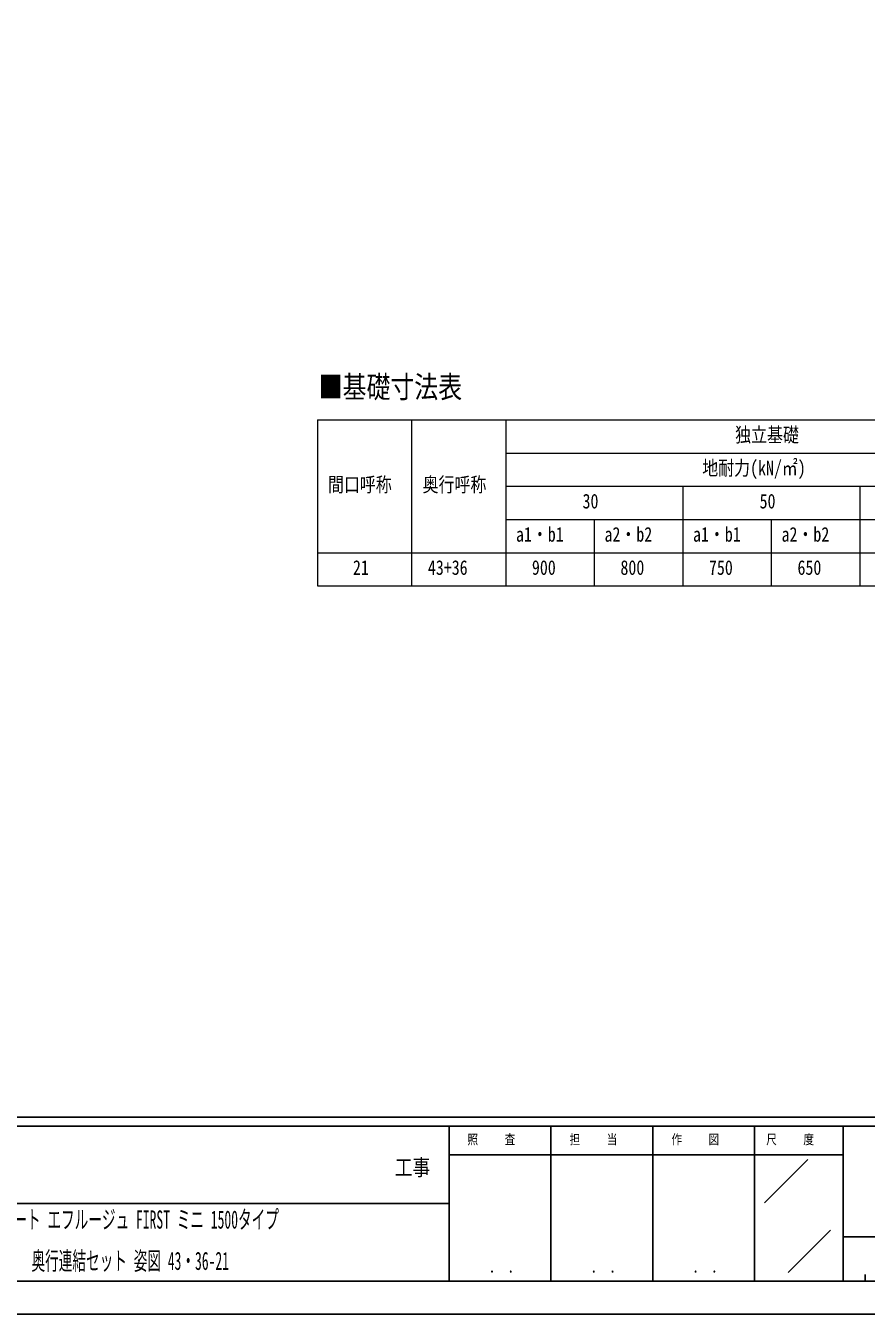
# Model space of a CAD drawing. Units: millimetres, scale not verified. Extents: x -16820 to 16820, y -11880 to 11880.
# Drawn here: x 1354 to 8949, y -11880 to -234 of the extents above; entities that cross this region are included whole.
import ezdxf
from ezdxf.enums import TextEntityAlignment as Align

# ---------------------------------------------------------------- set-up
doc = ezdxf.new("R2010")
doc.units = ezdxf.units.MM
doc.header["$LTSCALE"] = 50
doc.layers.add('0-1_TABLE1', color=7, linetype='Continuous', lineweight=18)
doc.layers.add('0-2_USER1', color=3, linetype='Continuous')
doc.layers.add('0-8_YKK_ZWAK', color=7, linetype='Continuous')
doc.styles.add('ＭＳ ゴシック', font='')
doc.styles.get('ＭＳ ゴシック').set_extended_font_data('MS Gothic')

msp = doc.modelspace()

# ---------------------------------------------------------------- linework, layer by layer
at = {"layer": '0-1_TABLE1'}
for p, q in [((3991.07, -3796.6), (15291.07, -3796.6)), ((3991.07, -3796.6), (3991.07, -5296.6)), ((4841.07, -3796.6), (4841.07, -5296.6)), ((5691.07, -4096.6), (15291.07, -4096.6)), ((5691.07, -4396.6), (15291.07, -4396.6)), ((5691.07, -4696.6), (15291.07, -4696.6)), ((6491.07, -4696.6), (6491.07, -5296.6)), ((8091.07, -4696.6), (8091.07, -5296.6)), ((3991.07, -5296.6), (15291.07, -5296.6))]:
    msp.add_line(p, q, dxfattribs=at)
for points in [[(5691.07, -3796.6), (5691.07, -4996.6), (5691.07, -5296.6)], [(7291.07, -4396.6), (7291.07, -4996.6), (7291.07, -5296.6)], [(8891.07, -4396.6), (8891.07, -4996.6), (8891.07, -5296.6)], [(3991.07, -4996.6), (5691.07, -4996.6), (15291.07, -4996.6)]]:
    msp.add_lwpolyline(points, dxfattribs=at)
at = {"layer": '0-8_YKK_ZWAK'}
for p, q in [((15580.08, -10100), (-15619.92, -10100)), ((5180.08, -10180), (-19.92, -10180)), ((6100.08, -10180), (6100.08, -11580)), ((7020.08, -10180), (7020.08, -11580)), ((7940.08, -10180), (7940.08, -11580)), ((8740.08, -10180), (7940.08, -10180)), ((12870.08, -10180), (8740.08, -10180)), ((8740.08, -10180), (8740.08, -11580)), ((7940.08, -10440), (5180.08, -10440)), ((7940.08, -10440), (8740.08, -10440)), ((8028.42, -10873.16), (8420.15, -10481.43)), ((-19.92, -10880), (5180.08, -10880)), ((8242.69, -11503.95), (8627.57, -11119.07)), ((8740.08, -11180), (12870.08, -11180)), ((8940.08, -11520), (8940.08, -11580)), ((-19.92, -11580), (5180.08, -11580)), ((5180.08, -11580), (7940.08, -11580)), ((7940.08, -11580), (8740.08, -11580)), ((8740.08, -11580), (12870.08, -11580))]:
    msp.add_line(p, q, dxfattribs=at)
msp.add_lwpolyline([(-16820, -11880), (16820, -11880), (16820, 11880), (-16820, 11880)], close=True, dxfattribs=at)
msp.add_lwpolyline([(7940.08, -10180), (5180.08, -10180), (5180.08, -11580)], dxfattribs=at)

# ---------------------------------------------------------------- texts
at = {"layer": '0-1_TABLE1', "style": 'ＭＳ ゴシック', "width": 0.8}
for s, p in [('独立基礎', (7764.67, -4036.6)), ('地耐力(kN/㎡)', (7467.07, -4336.6)), ('間口呼称', (4084.87, -4486.6)), ('奥行呼称', (4939.67, -4486.6)), ('30', (6385.47, -4636.6)), ('50', (7985.47, -4636.6)), ('a1・b1', (5783.87, -4936.6)), ('a2・b2', (6583.87, -4936.6)), ('a1・b1', (7383.87, -4936.6)), ('a2・b2', (8183.87, -4936.6)), ('21', (4310.47, -5236.6)), ('43+36', (4987.67, -5236.6)), ('900', (5927.87, -5236.6)), ('800', (6727.87, -5236.6)), ('750', (7527.87, -5236.6)), ('650', (8327.87, -5236.6))]:
    msp.add_text(s, height=132, dxfattribs=at).set_placement(p, align=Align.BOTTOM_LEFT)
at = {"layer": '0-2_USER1', "style": 'ＭＳ ゴシック'}
for s, height, width, p in [('■基礎寸法表', 197.9, 0.8, (4001.2, -3657)), ('サイクルポート エフルージュ FIRST ミニ 1500タイプ', 164.2, 0.55, (625.31, -11155.33)), ('奥行連結セット 姿図 43・36-21', 164.2, 0.55, (1405.57, -11528.67))]:
    msp.add_text(s, height=height, dxfattribs=dict(at, width=width)).set_placement(p, align=Align.BOTTOM_LEFT)
at = {"layer": '0-8_YKK_ZWAK', "style": 'ＭＳ ゴシック', "width": 0.8}
for s, height, p in [('照     査', 87.98, (5345.68, -10370)), ('担     当', 87.98, (6268.88, -10370)), ('作     図', 87.98, (7188.88, -10370)), ('尺     度', 87.98, (8045.68, -10370)), ('工事', 146.6, (4689.33, -10669.86)), ('． ．', 103.7, (5540, -11537.41)), ('． ．', 103.7, (6460, -11537.41)), ('． ．', 103.7, (7380, -11537.41))]:
    msp.add_text(s, height=height, dxfattribs=at).set_placement(p, align=Align.BOTTOM_LEFT)

doc.saveas('drawing.dxf')
